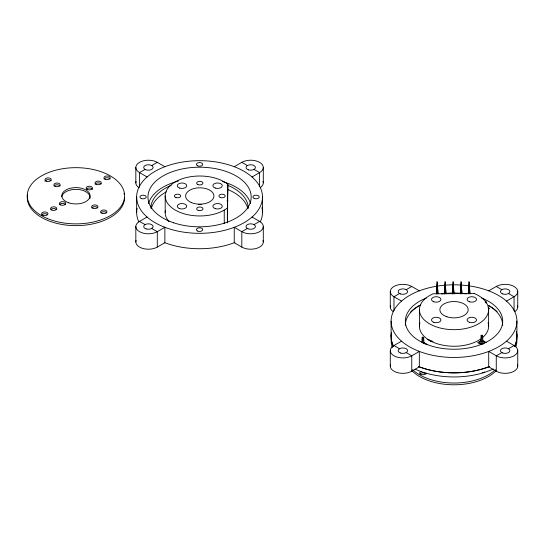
<?xml version="1.0" encoding="UTF-8"?>
<svg xmlns="http://www.w3.org/2000/svg" width="545" height="545" viewBox="0 0 545 545"><rect width="100%" height="100%" fill="white"/><g stroke="black" fill="none" stroke-linecap="round" stroke-linejoin="round"><path stroke-width="0.82" d="M227.374 208.04L227.865 184.312A34.601 19.974 0 0 0 176.873 181.015A34.601 19.974 0 0 0 176.267 210.636A34.601 19.974 0 0 0 227.374 208.04L227.374 222.946M227.428 222.06L227.865 184.312M421.932 342.41L422.177 337.369L422.961 337.035L423.669 337.423L423.956 343.261M481.112 335.441L480.751 343.003L481.862 343.643L482.972 343.003L482.611 335.495L481.903 335.107L481.112 335.441L481.821 336.054L481.862 343.643M436.313 293.993L437.063 281.397L437.989 293.993M444.304 293.993L445.047 281.397L445.98 293.993M452.296 293.993L453.038 281.397L453.971 293.993M460.28 293.993L461.029 281.397L461.962 293.993M468.271 293.993L469.02 281.397L469.947 293.993M436.463 293.632L437.288 282.317L437.942 293.632M444.447 293.632L445.272 282.317L445.933 293.632M452.439 293.632L453.263 282.317L453.924 293.632M460.43 293.632L461.254 282.317L461.908 293.632M468.414 293.632L469.238 282.317L469.899 293.632M488.531 309.485L489.512 308.456L488.054 307.632M422.906 343.037L422.886 337.975L423.669 337.423M485.159 302.025L485.942 301.474L485.234 301.085M481.821 336.054L482.611 335.495M480.751 340.782L477.638 342.614L480.983 344.549M145.072 169.4L139.513 172.608L139.513 187.208M151.742 165.551L157.301 162.342L164.876 166.709M136.093 240.461A12.583 7.262 0 0 0 142.422 248.336A12.583 7.262 0 0 0 157.301 247.089L164.876 242.716L164.876 227.306L157.301 231.679A12.583 7.262 0 0 1 139.513 231.679A12.583 7.262 0 0 1 139.513 221.406L147.082 217.033M234.248 166.709L241.816 162.342A12.583 7.262 0 0 1 259.611 162.342A12.583 7.262 0 0 1 259.611 172.608L259.611 186.397M252.042 176.982L259.611 172.608L254.052 169.4M247.376 228.471L241.816 231.679L234.248 227.306L234.248 242.716L241.816 247.089A12.583 7.262 0 0 0 256.702 248.336A12.583 7.262 0 0 0 263.031 240.461M254.052 224.615L259.611 221.406A12.583 7.262 0 0 1 259.611 231.679A12.583 7.262 0 0 1 241.816 231.679L241.816 247.089M399.526 293.53L393.967 296.739L393.967 310.527M406.195 289.674L411.761 286.466L419.33 290.839M390.547 364.591A12.583 7.262 0 0 0 396.876 372.467A12.583 7.262 0 0 0 411.761 371.213L419.33 366.84L419.33 351.43L411.761 355.803A12.583 7.262 0 0 1 393.967 355.803A12.583 7.262 0 0 1 393.967 345.53L401.536 341.163M488.702 290.839L496.27 286.466A12.583 7.262 0 0 1 514.064 286.466A12.583 7.262 0 0 1 514.064 296.739L514.064 310.527M506.496 301.106L514.064 296.739L508.505 293.53M501.836 352.595L496.27 355.803L488.702 351.43L488.702 366.84L496.27 371.213A12.583 7.262 0 0 0 511.156 372.467A12.583 7.262 0 0 0 517.484 364.591M508.505 348.739L514.064 345.53A12.583 7.262 0 0 1 514.064 355.803A12.583 7.262 0 0 1 496.27 355.803L496.27 371.213M432.934 341.422L431.599 341.715L427.593 339.406M482.536 340.421L486.174 342.485M423.601 342.349L427.239 344.413M496.27 286.466L501.836 289.674M241.816 162.342L247.376 165.551M506.496 341.163L514.064 345.53M401.536 301.106L393.967 296.739A12.583 7.262 0 0 1 393.967 286.466A12.583 7.262 0 0 1 411.761 286.466M252.042 217.033L259.611 221.406M147.082 176.982L139.513 172.608A12.583 7.262 0 0 1 139.513 162.342A12.583 7.262 0 0 1 157.301 162.342M393.967 345.53L399.526 348.739M406.195 352.595L411.761 355.803L411.761 371.213M139.513 221.406L145.072 224.615M151.742 228.471L157.301 231.679L157.301 247.089M422.177 337.369L422.886 337.975M485.942 301.474L486.024 303.136M517.75 291.602L517.75 307.012M517.75 350.667L517.75 366.077M516.919 321.134L516.919 336.544M488.613 309.71L488.613 326.271M419.418 309.71L419.418 326.271M391.112 321.134L391.112 336.544M390.281 291.602L390.281 307.012M390.281 350.667L390.281 366.077M263.296 167.478L263.296 182.882M263.296 226.543L263.296 241.953M262.465 197.011L262.465 212.421M224.254 210.111L224.254 223.566M165.19 195.989L165.19 212.55M136.652 197.011L136.652 212.421M135.828 167.478L135.828 182.882M135.828 226.543L135.828 241.953M168.998 221.665A34.601 19.974 0 0 1 165.373 210.486M227.006 200.219A34.601 19.974 0 0 1 227.865 200.873M198.326 204.423A14.156 8.175 0 0 1 201.248 204.423M124.601 197.535A48.675 28.102 0 0 1 73.405 225.603A48.675 28.102 0 0 1 27.509 194.633M124.015 193.203A48.675 28.102 0 0 1 124.342 194.633M41.788 214.962A3.147 1.819 0 0 1 44.629 213.701A3.147 1.819 0 0 1 47.674 214.791M91.819 207.938A3.147 1.819 0 0 1 94.816 206.671A3.147 1.819 0 0 1 97.814 207.938M100.907 212.822A3.147 1.819 0 0 1 103.788 211.726A3.147 1.819 0 0 1 106.677 212.822M95.082 184.312A3.147 1.819 0 0 1 97.841 182.875A3.147 1.819 0 0 1 101.043 183.958M104.075 178.992A3.147 1.819 0 0 1 107.072 177.725A3.147 1.819 0 0 1 110.07 178.992M54.037 186.063A3.147 1.819 0 0 1 57.034 184.796A3.147 1.819 0 0 1 60.032 186.063M44.976 181.281A3.147 1.819 0 0 1 47.626 179.673A3.147 1.819 0 0 1 50.992 180.742M50.937 209.498A3.147 1.819 0 0 1 53.682 208.558A3.147 1.819 0 0 1 56.435 209.498M59.582 204.688A3.147 1.819 0 0 1 62.58 203.421A3.147 1.819 0 0 1 65.577 204.688M86.417 189.081A3.147 1.819 0 0 1 89.618 187.998A3.147 1.819 0 0 1 92.377 189.428M61.864 196.616A14.156 8.175 0 0 1 77.519 189.415A14.156 8.175 0 0 1 89.986 198.455M138.75 187.541A12.583 7.262 0 0 1 136.093 181.396M263.031 181.396A12.583 7.262 0 0 1 260.374 187.541M261.927 207.665A62.907 36.317 0 0 1 260.326 221.808M234.922 242.45A62.907 36.317 0 0 1 164.195 242.45M138.791 221.808A62.907 36.317 0 0 1 137.054 208.34M150.883 208.238A48.675 28.102 0 0 1 171.239 185.382M227.885 185.382A48.675 28.102 0 0 1 248.234 208.238M151.292 208.796A48.675 28.102 0 0 1 166.402 191.847M227.885 189.565A48.675 28.102 0 0 1 247.832 208.796M148.56 203.632A51.618 29.805 0 0 1 178.283 181.083M222.36 181.499A51.618 29.805 0 0 1 250.564 203.632M495.398 369.721A48.675 28.102 0 0 1 412.633 369.721M495.998 370.907A48.675 28.102 0 0 1 412.034 370.907M426.006 373.087A3.147 1.819 0 0 1 421.271 374.463A3.147 1.819 0 0 1 421.094 371.404M419.882 374.115A3.147 1.819 0 0 1 422.879 372.848A3.147 1.819 0 0 1 425.877 374.115M484.471 371.963A3.147 1.819 0 0 1 482.209 372.739M516.415 332.123A62.866 36.297 0 0 1 514.446 346.545M489.717 366.417A62.866 36.297 0 0 1 418.676 366.56M393.292 345.939A62.866 36.297 0 0 1 391.392 333.383M516.415 336.231A62.866 36.297 0 0 1 516.108 346.327M493.239 369.019A62.866 36.297 0 0 1 415.14 369.176M392.305 347.581A62.866 36.297 0 0 1 391.392 337.491M410.617 311.972A50.283 29.035 0 0 1 420.365 305.064M488.306 305.404A50.283 29.035 0 0 1 497.115 311.685M482.638 341.313A2.514 1.451 0 0 1 483.858 343.534A2.514 1.451 0 0 1 479.825 343.575A2.514 1.451 0 0 1 480.915 341.334M431.994 340.925A2.514 1.451 0 0 1 429.344 339.855M423.697 343.241A2.514 1.451 0 0 1 425.257 344.14M488.102 322.851A34.601 19.974 0 0 1 482.523 337.587M480.581 339.072A34.601 19.974 0 0 1 439.474 344.399A34.601 19.974 0 0 1 419.929 322.851M516.381 331.789A62.907 36.317 0 0 1 514.473 346.579M489.383 366.581A62.907 36.317 0 0 1 418.649 366.581M393.558 346.579A62.907 36.317 0 0 1 391.508 332.464M517.484 305.52A12.583 7.262 0 0 1 514.827 311.665M393.204 311.665A12.583 7.262 0 0 1 390.547 305.52M405.344 325.317A48.675 28.102 0 0 1 419.595 305.445M488.436 305.445A48.675 28.102 0 0 1 502.688 325.317M481.596 297.979A48.675 28.102 0 0 1 490.466 339.76A48.675 28.102 0 0 1 417.565 339.76A48.675 28.102 0 0 1 426.435 297.979M441.627 293.959A48.675 28.102 0 0 1 466.404 293.959M474.232 293.503L433.139 293.782A34.601 19.974 0 0 0 428.643 323.287A34.601 19.974 0 0 0 479.941 322.933A34.601 19.974 0 0 0 474.232 293.503M191.479 202.604A14.156 8.175 0 0 0 213.865 196.827A14.156 8.175 0 0 0 194.013 188.522A14.156 8.175 0 0 0 191.479 202.604M175.967 197.556A3.147 1.819 0 0 0 180.688 195.982A3.147 1.819 0 0 0 175.967 194.408A3.147 1.819 0 0 0 175.967 197.556M197.937 184.605A3.147 1.819 0 0 0 202.91 183.324A3.147 1.819 0 0 0 198.503 181.478A3.147 1.819 0 0 0 197.937 184.605M198.257 210.384A3.147 1.819 0 0 0 202.978 208.81A3.147 1.819 0 0 0 198.257 207.236A3.147 1.819 0 0 0 198.257 210.384M220.48 197.562A3.147 1.819 0 0 0 225.194 195.989A3.147 1.819 0 0 0 220.48 194.422A3.147 1.819 0 0 0 220.48 197.562M179.223 208.463A4.721 2.725 0 0 0 186.683 206.541A4.721 2.725 0 0 0 180.068 203.769A4.721 2.725 0 0 0 179.223 208.463M215.221 208.619A4.721 2.725 0 0 0 222.299 206.255A4.721 2.725 0 0 0 215.221 203.898A4.721 2.725 0 0 0 215.221 208.619M215.221 188.073A4.721 2.725 0 0 0 222.299 185.716A4.721 2.725 0 0 0 215.221 183.352A4.721 2.725 0 0 0 215.221 188.073M179.632 188.073A4.721 2.725 0 0 0 186.71 185.716A4.721 2.725 0 0 0 179.632 183.352A4.721 2.725 0 0 0 179.632 188.073M47.367 218.525A48.675 28.102 0 0 0 124.342 198.673A48.675 28.102 0 0 0 56.074 170.115A48.675 28.102 0 0 0 47.367 218.525M42.939 215.221A3.147 1.819 0 0 0 47.919 213.933A3.147 1.819 0 0 0 43.505 212.094A3.147 1.819 0 0 0 42.939 215.221M92.97 208.197A3.147 1.819 0 0 0 97.943 206.909A3.147 1.819 0 0 0 93.536 205.063A3.147 1.819 0 0 0 92.97 208.197M102.222 213.354A3.147 1.819 0 0 0 106.936 211.78A3.147 1.819 0 0 0 102.222 210.207A3.147 1.819 0 0 0 102.222 213.354M96.588 184.489A3.147 1.819 0 0 0 101.302 182.916A3.147 1.819 0 0 0 96.588 181.349A3.147 1.819 0 0 0 96.588 184.489M105.226 179.251A3.147 1.819 0 0 0 110.199 177.97A3.147 1.819 0 0 0 105.785 176.124A3.147 1.819 0 0 0 105.226 179.251M55.188 186.315A3.147 1.819 0 0 0 60.161 185.034A3.147 1.819 0 0 0 55.754 183.188A3.147 1.819 0 0 0 55.188 186.315M46.257 181.172A3.147 1.819 0 0 0 51.23 179.891A3.147 1.819 0 0 0 46.822 178.045A3.147 1.819 0 0 0 46.257 181.172M51.836 210.084A3.147 1.819 0 0 0 56.809 208.796A3.147 1.819 0 0 0 52.402 206.957A3.147 1.819 0 0 0 51.836 210.084M60.733 204.947A3.147 1.819 0 0 0 65.707 203.666A3.147 1.819 0 0 0 61.299 201.82A3.147 1.819 0 0 0 60.733 204.947M87.725 189.612A3.147 1.819 0 0 0 92.446 188.039A3.147 1.819 0 0 0 87.725 186.465A3.147 1.819 0 0 0 87.725 189.612M68.731 202.808A14.156 8.175 0 0 0 90.075 195.853A14.156 8.175 0 0 0 68.963 188.659A14.156 8.175 0 0 0 68.731 202.808M145.638 169.679A4.721 2.725 0 0 0 153.097 167.758A4.721 2.725 0 0 0 146.482 164.985A4.721 2.725 0 0 0 145.638 169.679M164.106 227.013A62.907 36.317 0 0 0 262.288 199.736A62.907 36.317 0 0 0 172.281 164.283A62.907 36.317 0 0 0 164.106 227.013M248.357 169.836A4.721 2.725 0 0 0 255.435 167.478A4.721 2.725 0 0 0 248.357 165.115A4.721 2.725 0 0 0 248.357 169.836M247.948 228.75A4.721 2.725 0 0 0 255.407 226.822A4.721 2.725 0 0 0 248.792 224.056A4.721 2.725 0 0 0 247.948 228.75M146.046 228.9A4.721 2.725 0 0 0 153.125 226.543A4.721 2.725 0 0 0 146.046 224.186A4.721 2.725 0 0 0 146.046 228.9M197.74 165.857A3.147 1.819 0 0 0 202.72 164.576A3.147 1.819 0 0 0 198.305 162.73A3.147 1.819 0 0 0 197.74 165.857M254.236 198.462A3.147 1.819 0 0 0 259.209 197.181A3.147 1.819 0 0 0 254.794 195.335A3.147 1.819 0 0 0 254.236 198.462M197.719 231.094A3.147 1.819 0 0 0 202.692 229.813A3.147 1.819 0 0 0 198.278 227.967A3.147 1.819 0 0 0 197.719 231.094M141.496 198.584A3.147 1.819 0 0 0 146.21 197.011A3.147 1.819 0 0 0 141.496 195.437A3.147 1.819 0 0 0 141.496 198.584M173.753 222.816A51.618 29.805 0 0 0 251.184 197.011A51.618 29.805 0 0 0 173.753 171.198A51.618 29.805 0 0 0 173.753 222.816M446.941 316.788A14.156 8.175 0 0 0 468.169 309.71A14.156 8.175 0 0 0 446.941 302.632A14.156 8.175 0 0 0 446.941 316.788M433.861 322.34A4.721 2.725 0 0 0 440.939 319.983A4.721 2.725 0 0 0 433.861 317.619A4.721 2.725 0 0 0 433.861 322.34M433.861 301.794A4.721 2.725 0 0 0 440.939 299.437A4.721 2.725 0 0 0 433.861 297.079A4.721 2.725 0 0 0 433.861 301.794M469.449 301.794A4.721 2.725 0 0 0 476.528 299.437A4.721 2.725 0 0 0 469.449 297.079A4.721 2.725 0 0 0 469.449 301.794M469.449 322.34A4.721 2.725 0 0 0 476.528 319.983A4.721 2.725 0 0 0 469.449 317.619A4.721 2.725 0 0 0 469.449 322.34M502.81 353.024A4.721 2.725 0 0 0 509.888 350.667A4.721 2.725 0 0 0 502.81 348.31A4.721 2.725 0 0 0 502.81 353.024M418.56 351.137A62.907 36.317 0 0 0 516.742 323.859A62.907 36.317 0 0 0 426.742 288.407A62.907 36.317 0 0 0 418.56 351.137M502.81 293.959A4.721 2.725 0 0 0 509.888 291.602A4.721 2.725 0 0 0 502.81 289.245A4.721 2.725 0 0 0 502.81 293.959M400.5 293.959A4.721 2.725 0 0 0 407.578 291.602A4.721 2.725 0 0 0 400.5 289.245A4.721 2.725 0 0 0 400.5 293.959M400.5 353.024A4.721 2.725 0 0 0 407.578 350.667A4.721 2.725 0 0 0 400.5 348.31A4.721 2.725 0 0 0 400.5 353.024"/></g></svg>
